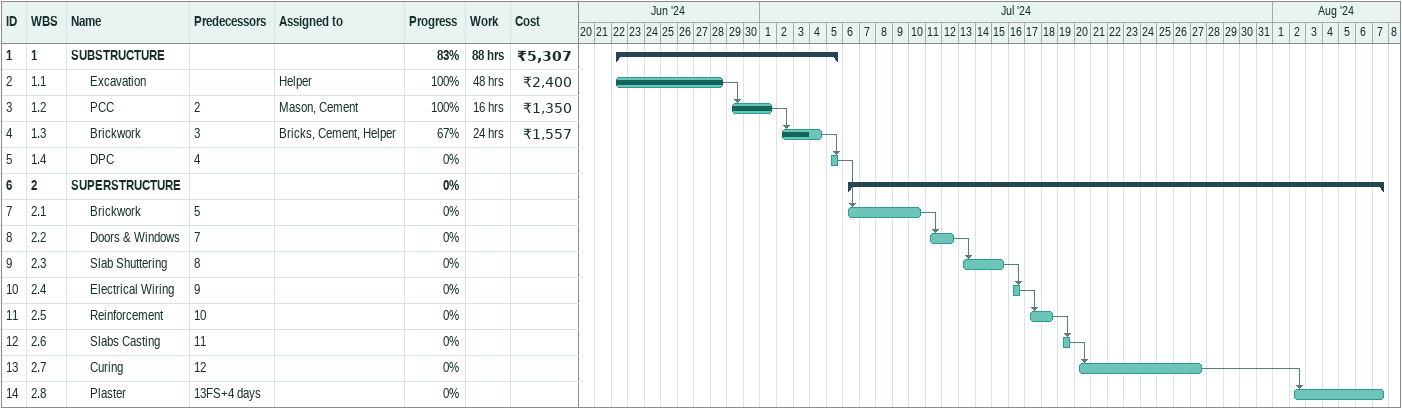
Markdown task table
| ID | WBS | Task | Start | Finish | Predecessors | Resources | % complete | Work (h) | Cost (₹) |
|---|---|---|---|---|---|---|---|---|---|
| 1 | 1 | **SUBSTRUCTURE** | 2024-06-22 | 2024-07-05 |  |  | 83 | 88 | 5307 |
| 2 | 1.1 | Excavation | 2024-06-22 | 2024-06-28 |  | Helper | 100 | 48 | 2400 |
| 3 | 1.2 | PCC | 2024-06-29 | 2024-07-01 | 2 | Mason, Cement | 100 | 16 | 1350 |
| 4 | 1.3 | Brickwork | 2024-07-02 | 2024-07-04 | 3 | Bricks, Cement, Helper | 67 | 24 | 1557 |
| 5 | 1.4 | DPC | 2024-07-05 | 2024-07-05 | 4 |  | 0 |  |  |
| 6 | 2 | **SUPERSTRUCTURE** | 2024-07-06 | 2024-08-07 |  |  | 0 |  |  |
| 7 | 2.1 | Brickwork | 2024-07-06 | 2024-07-10 | 5 |  | 0 |  |  |
| 8 | 2.2 | Doors & Windows | 2024-07-11 | 2024-07-12 | 7 |  | 0 |  |  |
| 9 | 2.3 | Slab Shuttering | 2024-07-13 | 2024-07-15 | 8 |  | 0 |  |  |
| 10 | 2.4 | Electrical Wiring | 2024-07-16 | 2024-07-16 | 9 |  | 0 |  |  |
| 11 | 2.5 | Reinforcement | 2024-07-17 | 2024-07-18 | 10 |  | 0 |  |  |
| 12 | 2.6 | Slabs Casting | 2024-07-19 | 2024-07-19 | 11 |  | 0 |  |  |
| 13 | 2.7 | Curing | 2024-07-20 | 2024-07-27 | 12 |  | 0 |  |  |
| 14 | 2.8 | Plaster | 2024-08-02 | 2024-08-07 | 13FS+4d |  | 0 |  |  |
